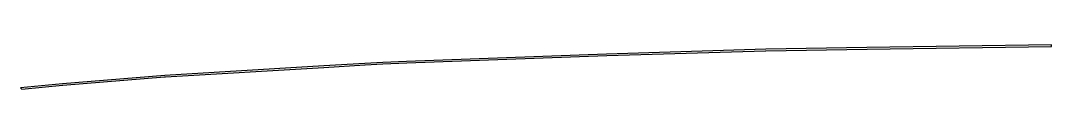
# Model space of a CAD drawing. Header units: metres. Extents: x -15 to -0.5, y 15.7 to 16.3.
import ezdxf

# ---------------------------------------------------------------- set-up
doc = ezdxf.new("R2010")
doc.units = ezdxf.units.M

msp = doc.modelspace()

# ---------------------------------------------------------------- linework, layer by layer
for p, q in [((-3.0912, 16.2821), (-4.51787, 16.258)), ((-0.490005, 16.319), (-3.0912, 16.2821)), ((-3.08946, 16.2622), (-0.490005, 16.299)), ((-0.490005, 16.299), (-0.490005, 16.319)), ((-6.76477, 16.1893), (-9.58109, 16.0855)), ((-9.58034, 16.0655), (-6.75966, 16.1695)), ((-4.51787, 16.258), (-6.76477, 16.1893)), ((-6.75966, 16.1695), (-4.5222, 16.2378)), ((-4.5222, 16.2378), (-4.51558, 16.2379)), ((-4.51558, 16.2379), (-3.08946, 16.2622)), ((-10.7485, 16.024), (-12.9901, 15.8894)), ((-12.9828, 15.8698), (-10.7473, 16.004)), ((-10.1687, 16.0602), (-10.7485, 16.024)), ((-10.7473, 16.004), (-10.1718, 16.04)), ((-10.1718, 16.04), (-10.1643, 16.0404)), ((-9.91876, 16.0721), (-10.1687, 16.0602)), ((-10.1643, 16.0404), (-9.91582, 16.0521)), ((-9.58109, 16.0855), (-9.91876, 16.0721)), ((-9.91582, 16.0521), (-9.58034, 16.0655)), ((-12.9901, 15.8894), (-14.4313, 15.7717)), ((-14.428, 15.7519), (-12.9933, 15.869)), ((-12.9933, 15.869), (-12.9828, 15.8698)), ((-14.4313, 15.7717), (-15.0238, 15.7168)), ((-15.0238, 15.7168), (-15.0054, 15.6984)), ((-15.0054, 15.6984), (-14.4334, 15.7514)), ((-14.4334, 15.7514), (-14.428, 15.7519))]:
    msp.add_line(p, q)

doc.saveas('drawing.dxf')
